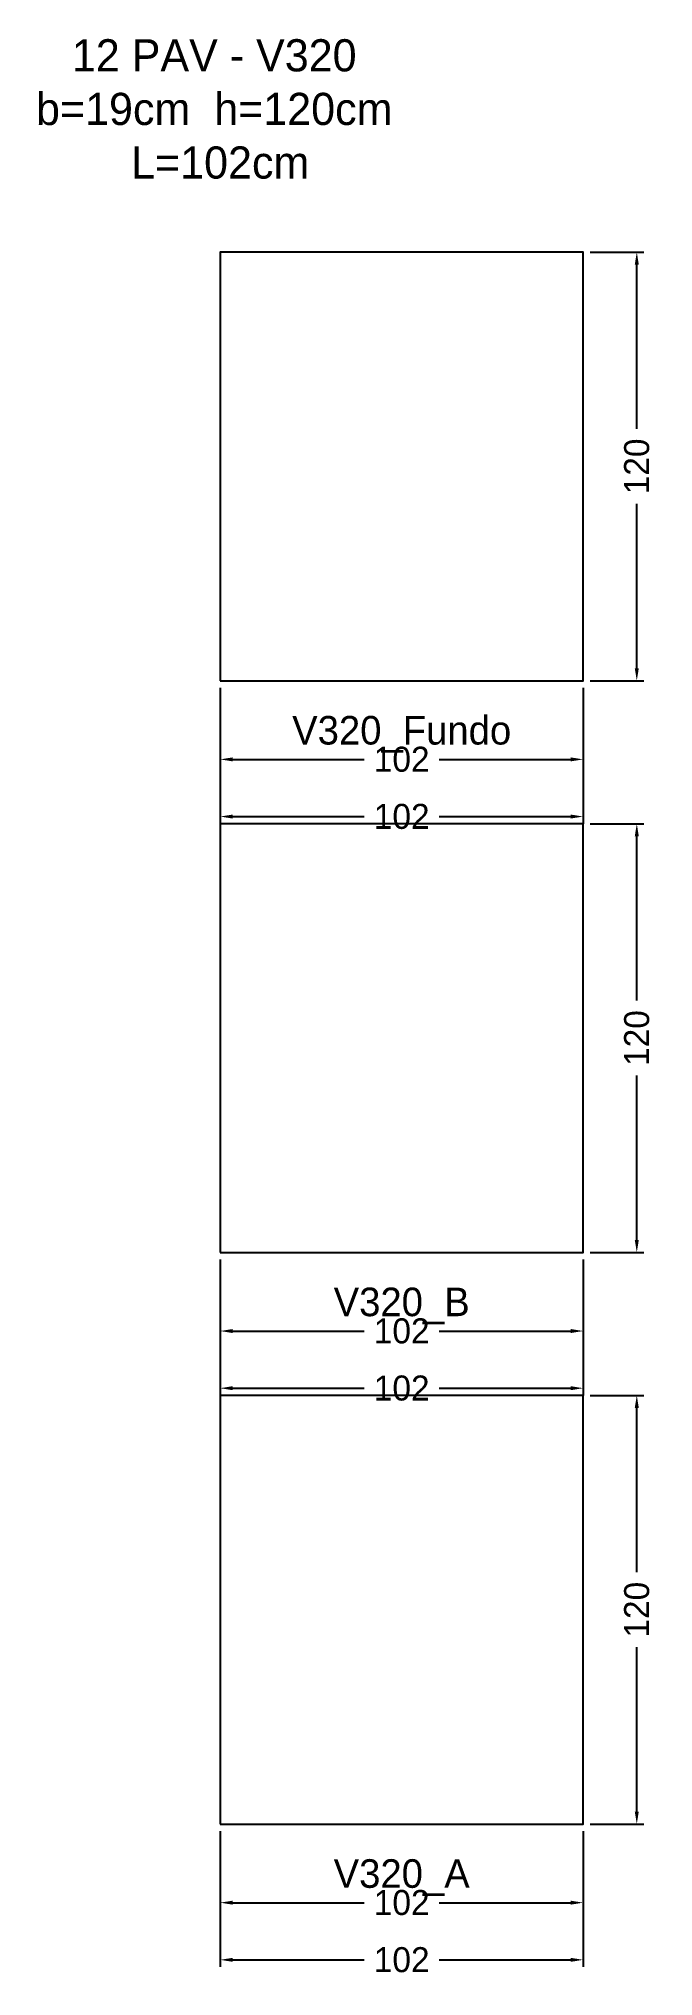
# Model space of a CAD drawing. Header units: metres. Extents: x -51 to 121, y -43 to 500.
import ezdxf

# ---------------------------------------------------------------- set-up
doc = ezdxf.new("R2010")
doc.units = ezdxf.units.M
for name, color, linetype in [('COTA', 3, 'Continuous'), ('NOMENCLATURA', 2, 'Continuous'), ('Paineis', 7, 'Continuous'), ('Texto Secao', 2, 'Continuous')]:
    doc.layers.add(name, color=color, linetype=linetype)
doc.dimstyles.new('COTA_VIG', dxfattribs={"dimtxt": 7, "dimasz": 3.5, "dimexe": 2, "dimexo": 2, "dimgap": 1.5, "dimtad": 1, "dimdec": 1, "dimcen": 2.5, "dimclrd": 3, "dimclre": 3, "dimclrt": 3, "dimazin": 3, "dimtfac": 1, "dimtmove": 0, "dimatfit": 3})

# ---------------------------------------------------------------- blocks, each defined once
blk = doc.blocks.new('_CLOSEDFILLED')
at = {"color": 0, "linetype": 'BYBLOCK'}
blk.add_solid([(-1, 0.16), (0, 0), (-1, -0.16)], dxfattribs=at)
blk = doc.blocks.new('*D1')
at = {"color": 3}
for p, q in [((0, -2), (0, -24)), ((101.5, -2), (101.5, -24)), ((3.5, -22), (40.25, -22)), ((61.25, -22), (98, -22))]:
    blk.add_line(p, q, dxfattribs=at)
at = {"layer": 'Defpoints'}
for p in [(0, 0), (101.5, 0), (0, -22)]:
    blk.add_point(p, dxfattribs=at)
at = {"layer": 'COTA', "color": 3, "xscale": 3.5, "yscale": 3.5, "rotation": 180}
blk.add_blockref('_CLOSEDFILLED', (0, -22), dxfattribs=at)
at = {"layer": 'COTA', "color": 3, "xscale": 3.5, "yscale": 3.5}
blk.add_blockref('_CLOSEDFILLED', (101.5, -22), dxfattribs=at)
at = {"layer": 'COTA', "color": 3, "insert": (50.75, -22), "char_height": 7, "attachment_point": 5}
blk.add_mtext('102', dxfattribs=at)
blk = doc.blocks.new('*D2')
at = {"color": 3}
for p, q in [((0, -2), (0, -40)), ((101.5, -2), (101.5, -40)), ((3.5, -38), (40.25, -38)), ((61.25, -38), (98, -38))]:
    blk.add_line(p, q, dxfattribs=at)
at = {"layer": 'Defpoints'}
for p in [(0, 0), (101.5, 0), (0, -38)]:
    blk.add_point(p, dxfattribs=at)
at = {"layer": 'COTA', "color": 3, "xscale": 3.5, "yscale": 3.5, "rotation": 180}
blk.add_blockref('_CLOSEDFILLED', (0, -38), dxfattribs=at)
at = {"layer": 'COTA', "color": 3, "xscale": 3.5, "yscale": 3.5}
blk.add_blockref('_CLOSEDFILLED', (101.5, -38), dxfattribs=at)
at = {"layer": 'COTA', "color": 3, "insert": (50.75, -38), "char_height": 7, "attachment_point": 5}
blk.add_mtext('102', dxfattribs=at)
blk = doc.blocks.new('*D3')
at = {"color": 3}
for p, q in [((103.5, 120), (118.5, 120)), ((116.5, 70.5), (116.5, 116.5)), ((116.5, 3.5), (116.5, 49.5)), ((103.5, 0), (118.5, 0))]:
    blk.add_line(p, q, dxfattribs=at)
at = {"layer": 'Defpoints'}
for p in [(101.5, 120), (101.5, 0), (116.5, 0)]:
    blk.add_point(p, dxfattribs=at)
at = {"layer": 'COTA', "color": 3, "xscale": 3.5, "yscale": 3.5}
for p, rotation in [((116.5, 120), 90), ((116.5, 0), 270)]:
    blk.add_blockref('_CLOSEDFILLED', p, dxfattribs=dict(at, rotation=rotation))
at = {"layer": 'COTA', "color": 3, "insert": (116.5, 60), "char_height": 7, "attachment_point": 5, "rotation": 90}
blk.add_mtext('120', dxfattribs=at)
blk = doc.blocks.new('*D4')
at = {"color": 3}
for p, q in [((0, 158), (0, 136)), ((101.5, 158), (101.5, 136)), ((3.5, 138), (40.25, 138)), ((61.25, 138), (98, 138))]:
    blk.add_line(p, q, dxfattribs=at)
at = {"layer": 'Defpoints'}
for p in [(0, 160), (101.5, 160), (0, 138)]:
    blk.add_point(p, dxfattribs=at)
at = {"layer": 'COTA', "color": 3, "xscale": 3.5, "yscale": 3.5, "rotation": 180}
blk.add_blockref('_CLOSEDFILLED', (0, 138), dxfattribs=at)
at = {"layer": 'COTA', "color": 3, "xscale": 3.5, "yscale": 3.5}
blk.add_blockref('_CLOSEDFILLED', (101.5, 138), dxfattribs=at)
at = {"layer": 'COTA', "color": 3, "insert": (50.75, 138), "char_height": 7, "attachment_point": 5}
blk.add_mtext('102', dxfattribs=at)
blk = doc.blocks.new('*D5')
at = {"color": 3}
for p, q in [((0, 158), (0, 120)), ((101.5, 158), (101.5, 120)), ((3.5, 122), (40.25, 122)), ((61.25, 122), (98, 122))]:
    blk.add_line(p, q, dxfattribs=at)
at = {"layer": 'Defpoints'}
for p in [(0, 160), (101.5, 160), (0, 122)]:
    blk.add_point(p, dxfattribs=at)
at = {"layer": 'COTA', "color": 3, "xscale": 3.5, "yscale": 3.5, "rotation": 180}
blk.add_blockref('_CLOSEDFILLED', (0, 122), dxfattribs=at)
at = {"layer": 'COTA', "color": 3, "xscale": 3.5, "yscale": 3.5}
blk.add_blockref('_CLOSEDFILLED', (101.5, 122), dxfattribs=at)
at = {"layer": 'COTA', "color": 3, "insert": (50.75, 122), "char_height": 7, "attachment_point": 5}
blk.add_mtext('102', dxfattribs=at)
blk = doc.blocks.new('*D6')
at = {"color": 3}
for p, q in [((103.5, 280), (118.5, 280)), ((116.5, 230.5), (116.5, 276.5)), ((116.5, 163.5), (116.5, 209.5)), ((103.5, 160), (118.5, 160))]:
    blk.add_line(p, q, dxfattribs=at)
at = {"layer": 'Defpoints'}
for p in [(101.5, 280), (101.5, 160), (116.5, 160)]:
    blk.add_point(p, dxfattribs=at)
at = {"layer": 'COTA', "color": 3, "xscale": 3.5, "yscale": 3.5}
for p, rotation in [((116.5, 280), 90), ((116.5, 160), 270)]:
    blk.add_blockref('_CLOSEDFILLED', p, dxfattribs=dict(at, rotation=rotation))
at = {"layer": 'COTA', "color": 3, "insert": (116.5, 220), "char_height": 7, "attachment_point": 5, "rotation": 90}
blk.add_mtext('120', dxfattribs=at)
blk = doc.blocks.new('*D7')
at = {"color": 3}
for p, q in [((0, 318), (0, 296)), ((101.5, 318), (101.5, 296)), ((3.5, 298), (40.25, 298)), ((61.25, 298), (98, 298))]:
    blk.add_line(p, q, dxfattribs=at)
at = {"layer": 'Defpoints'}
for p in [(0, 320), (101.5, 320), (0, 298)]:
    blk.add_point(p, dxfattribs=at)
at = {"layer": 'COTA', "color": 3, "xscale": 3.5, "yscale": 3.5, "rotation": 180}
blk.add_blockref('_CLOSEDFILLED', (0, 298), dxfattribs=at)
at = {"layer": 'COTA', "color": 3, "xscale": 3.5, "yscale": 3.5}
blk.add_blockref('_CLOSEDFILLED', (101.5, 298), dxfattribs=at)
at = {"layer": 'COTA', "color": 3, "insert": (50.75, 298), "char_height": 7, "attachment_point": 5}
blk.add_mtext('102', dxfattribs=at)
blk = doc.blocks.new('*D8')
at = {"color": 3}
for p, q in [((0, 318), (0, 280)), ((101.5, 318), (101.5, 280)), ((3.5, 282), (40.25, 282)), ((61.25, 282), (98, 282))]:
    blk.add_line(p, q, dxfattribs=at)
at = {"layer": 'Defpoints'}
for p in [(0, 320), (101.5, 320), (0, 282)]:
    blk.add_point(p, dxfattribs=at)
at = {"layer": 'COTA', "color": 3, "xscale": 3.5, "yscale": 3.5, "rotation": 180}
blk.add_blockref('_CLOSEDFILLED', (0, 282), dxfattribs=at)
at = {"layer": 'COTA', "color": 3, "xscale": 3.5, "yscale": 3.5}
blk.add_blockref('_CLOSEDFILLED', (101.5, 282), dxfattribs=at)
at = {"layer": 'COTA', "color": 3, "insert": (50.75, 282), "char_height": 7, "attachment_point": 5}
blk.add_mtext('102', dxfattribs=at)
blk = doc.blocks.new('*D9')
at = {"color": 3}
for p, q in [((103.5, 440), (118.5, 440)), ((116.5, 390.5), (116.5, 436.5)), ((116.5, 323.5), (116.5, 369.5)), ((103.5, 320), (118.5, 320))]:
    blk.add_line(p, q, dxfattribs=at)
at = {"layer": 'Defpoints'}
for p in [(101.5, 440), (101.5, 320), (116.5, 320)]:
    blk.add_point(p, dxfattribs=at)
at = {"layer": 'COTA', "color": 3, "xscale": 3.5, "yscale": 3.5}
for p, rotation in [((116.5, 440), 90), ((116.5, 320), 270)]:
    blk.add_blockref('_CLOSEDFILLED', p, dxfattribs=dict(at, rotation=rotation))
at = {"layer": 'COTA', "color": 3, "insert": (116.5, 380), "char_height": 7, "attachment_point": 5, "rotation": 90}
blk.add_mtext('120', dxfattribs=at)

msp = doc.modelspace()

# ---------------------------------------------------------------- linework, layer by layer
at = {"layer": 'Paineis'}
for points in [[(0, 320), (101.5, 320), (101.5, 440), (0, 440)], [(0, 160), (101.5, 160), (101.5, 280), (0, 280)], [(0, 0), (101.5, 0), (101.5, 120), (0, 120)]]:
    msp.add_lwpolyline(points, close=True, dxfattribs=at)

# ---------------------------------------------------------------- texts
at = {"layer": 'NOMENCLATURA', "insert": (0, 480), "char_height": 9, "width": 121.5, "attachment_point": 5}
msp.add_mtext('12 PAV - V320  b=19cm  h=120cm  L=102cm', dxfattribs=at)
at = {"layer": 'Texto Secao', "char_height": 8, "width": 121.5, "attachment_point": 5}
for s, insert in [('V320_Fundo', (50.75, 305)), ('V320_B', (50.75, 145)), ('V320_A', (50.75, -15))]:
    msp.add_mtext(s, dxfattribs=dict(at, insert=insert))

# ---------------------------------------------------------------- dimensions: what is measured, and where the dimension line sits
at = {"layer": 'COTA'}
for base, p1, p2, picture, middle in [((116.5, 320), (101.5, 320), (101.5, 440), '*D9', (116.5, 380)), ((116.5, 160), (101.5, 160), (101.5, 280), '*D6', (116.5, 220)), ((116.5, 0), (101.5, 0), (101.5, 120), '*D3', (116.5, 60))]:
    dim = msp.add_linear_dim(base=base, p1=p1, p2=p2, angle=90, dimstyle='COTA_VIG', dxfattribs=at)
    dim.commit()
    dim.dimension.update_dxf_attribs({"geometry": picture, "text_midpoint": middle})
for base, p1, p2, picture, middle in [((0, 298), (0, 320), (101.5, 320), '*D7', (50.75, 298)), ((0, 282), (0, 320), (101.5, 320), '*D8', (50.75, 282)), ((0, 138), (0, 160), (101.5, 160), '*D4', (50.75, 138)), ((0, 122), (0, 160), (101.5, 160), '*D5', (50.75, 122)), ((0, -22), (0, 0), (101.5, 0), '*D1', (50.75, -22)), ((0, -38), (0, 0), (101.5, 0), '*D2', (50.75, -38))]:
    dim = msp.add_linear_dim(base=base, p1=p1, p2=p2, dimstyle='COTA_VIG', dxfattribs=at)
    dim.commit()
    dim.dimension.update_dxf_attribs({"geometry": picture, "text_midpoint": middle})

doc.saveas('drawing.dxf')
